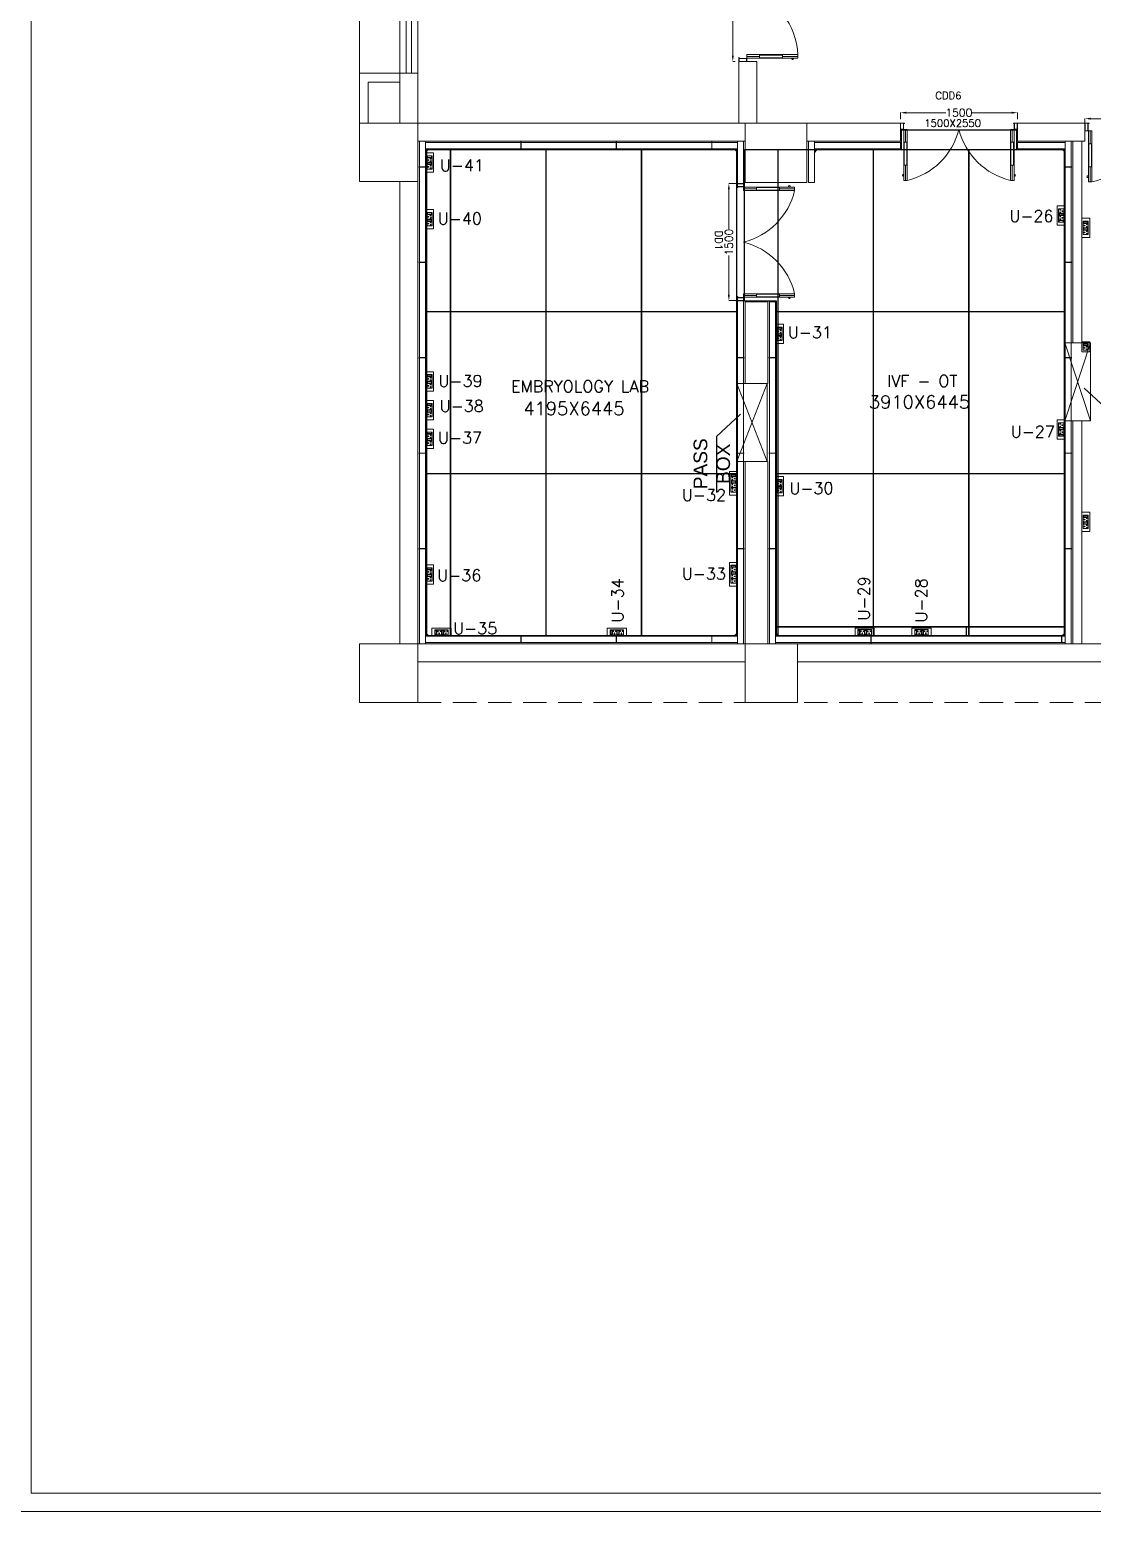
# Model space of a CAD drawing. Extents: x 3552052 to 4102982, y -707811 to -630695.
# Drawn here: x 3658387 to 3672008, y -666235 to -647246 of the extents above; entities that cross this region are included whole.
import ezdxf
from ezdxf.enums import TextEntityAlignment as Align

# ---------------------------------------------------------------- set-up
doc = ezdxf.new("R2010")
doc.units = 0
doc.header["$LTSCALE"] = 6
doc.header["$MEASUREMENT"] = 0
doc.linetypes.add('CONTINU', pattern=[0])
doc.linetypes.add('HIDDEN', pattern=[0.375, 0.25, -0.125])
doc.layers.get('0').update_dxf_attribs({"linetype": 'CONTINUOUS', "lineweight": 0})
doc.layers.get('Defpoints').update_dxf_attribs({"linetype": 'CONTINUOUS', "lineweight": 0})
for name, color, linetype, lineweight in [('0 Room description', 6, 'CONTINUOUS', 0), ('0 Room Dimensions', 7, 'CONTINUOUS', 0), ('1200 Door', 144, 'CONTINUOUS', 0), ('80 mm Wall', 5, 'CONTINUOUS', 0), ('Ahlada 50mm Ceiling Panels', 191, 'CONTINUOUS', 0), ('Ahlada Coving', 3, 'CONTINUOUS', 0), ('Chajja', 7, 'CONTINUOUS', 0), ('COL', 5, 'CONTINUOUS', 0), ('DIM', 7, 'CONTINUOUS', 0), ('Double Leaf Door', 4, 'CONTINUOUS', 0), ('ELE-8M 6-16A UPS SOCKET', 223, 'CONTINUOUS', 0), ('ELE-SOCKET TEXT', 7, 'CONTINUOUS', 25), ('ELE. 2N0S OF 6-16 UPS SOCKETS', 191, 'CONTINUOUS', 0), ('Partition-80WP', 7, 'CONTINUOUS', 0), ('WALL', 8, 'CONTINUOUS', 0), ('walls', 1, 'CONTINUOUS', 0), ('WIN', 151, 'CONTINUOUS', 0), ('Window', 161, 'CONTINUOUS', 0)]:
    doc.layers.add(name, color=color, linetype=linetype, lineweight=lineweight)
doc.layers.add('ELE-6A AC SOCKET', color=7, linetype='CONTINUOUS', lineweight=0, true_color=0x00ceb6)
doc.styles.add('ARIAL', font='arial.ttf')
doc.styles.add('ROMANS', font='romans.shx')
doc.styles.add('SIMPLEX', font='SIMPLEX')
doc.dimstyles.new('AEPL1', dxfattribs={"dimtxt": 100, "dimasz": 75, "dimexe": 1.25, "dimexo": 50, "dimtad": 0, "dimdec": 0, "dimtxsty": 'ROMANS', "dimcen": 2.5, "dimclrd": 7, "dimclre": 7, "dimadec": 0, "dimazin": 0, "dimtfac": 1, "dimtdec": 0, "dimtmove": 0, "dimatfit": 3, "dimfxl": 1, "dimlwd": 0, "dimlwe": 0, "dimarcsym": 0})
doc.dimstyles.new('TEXT', dxfattribs={"dimscale": 0, "dimtxt": 500, "dimasz": 100, "dimexe": 75, "dimexo": 100, "dimgap": 50, "dimtad": 0, "dimdec": 0, "dimzin": 0, "dimdsep": 46, "dimtxsty": 'ARIAL', "dimblk": 'OBLIQUE', "dimcen": 0.09, "dimdle": 100, "dimclrd": 256, "dimclre": 256, "dimclrt": 6, "dimadec": 0, "dimazin": 0, "dimtfac": 1, "dimtdec": 0, "dimtofl": 0, "dimtmove": 2, "dimatfit": 3, "dimfxl": 1, "dimfrac": 2, "dimtolj": 1, "dimtzin": 0, "dimarcsym": 0})

# ---------------------------------------------------------------- blocks, each defined once
blk = doc.blocks.new('6MODULE-UPS')
at = {"layer": 'ELE. 2N0S OF 6-16 UPS SOCKETS', "color": 223, "lineweight": 0}
for p, q in [((-6, 92), (-6, 20)), ((-6, 92), (-6, 20)), ((19, 92), (-6, 92)), ((-6, 92), (19, 92)), ((-6, 20), (19, 20)), ((-4, 84), (-4, 28)), ((17, 84), (-4, 84)), ((-4, 30), (17, 30)), ((-4, 28), (17, 28)), ((17, 28), (17, 84)), ((19, 20), (19, 92)), ((24, 92), (87, 92)), ((24, 20), (24, 92)), ((87, 20), (24, 20)), ((87, 92), (87, 20)), ((91, 92), (91, 20)), ((91, 92), (91, 20)), ((116, 92), (91, 92)), ((91, 92), (116, 92)), ((91, 20), (116, 20)), ((93, 84), (93, 28)), ((114, 84), (93, 84)), ((93, 30), (114, 30)), ((93, 28), (114, 28)), ((114, 28), (114, 84)), ((116, 20), (116, 92)), ((120, 20), (120, 92)), ((120, 92), (184, 92)), ((184, 20), (120, 20)), ((184, 92), (184, 20))]:
    blk.add_line(p, q, dxfattribs=at)
blk.add_lwpolyline([(-48, 0), (226, 0), (226, 112), (-48, 112)], close=True, dxfattribs=at)
for centre, radius, start, end in [((37, 42), 4.24, 5.2689, 272.51), ((41, 39), 3.42, 202.6838, 75.0951), ((55, 74), 4.92, 307.1584, 232.8416), ((55, 69), 3.14, 161.4031, 18.5969), ((70, 39), 3.42, 104.9049, 337.3162), ((73, 42), 4.24, 267.49, 174.7311), ((134, 42), 4.24, 5.2689, 272.51), ((137, 39), 3.42, 202.6838, 75.0951), ((152, 74), 4.92, 307.1584, 232.8416), ((152, 69), 3.14, 161.4031, 18.5969), ((167, 39), 3.42, 104.9049, 337.3162), ((170, 42), 4.24, 267.49, 174.7311)]:
    blk.add_arc(centre, radius, start, end, dxfattribs=at)
blk = doc.blocks.new('543E')
at = {"layer": 'ELE. 2N0S OF 6-16 UPS SOCKETS', "color": 72, "linetype": 'ByBlock', "lineweight": 0}
for p, q in [((-124, -57), (-124, -91)), ((-26, -57), (-124, -57)), ((-26, -57), (-124, -57)), ((-124, -91), (-26, -91)), ((-124, -96), (-26, -96)), ((-124, -181), (-124, -96)), ((-26, -181), (-124, -181)), ((-124, -187), (-124, -221)), ((-26, -187), (-124, -187)), ((-26, -187), (-124, -187)), ((-124, -221), (-26, -221)), ((-124, -312), (-124, -227)), ((-124, -227), (-26, -227)), ((-113, -60), (-113, -88)), ((-37, -60), (-113, -60)), ((-113, -88), (-37, -88)), ((-113, -190), (-113, -218)), ((-37, -190), (-113, -190)), ((-113, -218), (-37, -218)), ((-110, -60), (-110, -88)), ((-110, -190), (-110, -218)), ((-37, -88), (-37, -60)), ((-37, -218), (-37, -190)), ((-26, -57), (-26, -91)), ((-26, -91), (-26, -57)), ((-26, -96), (-26, -181)), ((-26, -187), (-26, -221)), ((-26, -221), (-26, -187)), ((-26, -227), (-26, -312)), ((-26, -312), (-124, -312)), ((-124, -402), (-124, -317)), ((-124, -317), (-26, -317)), ((-26, -402), (-124, -402)), ((-26, -317), (-26, -402))]:
    blk.add_line(p, q, dxfattribs=at)
blk.add_lwpolyline([(-150, 0), (-150, -459), (0, -459), (0, 0)], close=True, dxfattribs=at)
for centre, radius, start, end in [((-98, -119), 4.6, 112.6838, 345.0951), ((-98, -159), 4.6, 14.9049, 247.3162), ((-98, -249), 4.6, 112.6838, 345.0951), ((-98, -289), 4.6, 14.9049, 247.3162), ((-94, -115), 5.7, 275.2689, 182.51), ((-94, -163), 5.7, 177.49, 84.7311), ((-94, -245), 5.7, 275.2689, 182.51), ((-58, -139), 4.22, 71.4031, 288.5969), ((-58, -269), 4.22, 71.4031, 288.5969), ((-51, -139), 6.62, 217.1584, 142.8416), ((-51, -269), 6.62, 217.1584, 142.8416), ((-98, -340), 4.6, 112.6838, 345.0951), ((-98, -379), 4.6, 14.9049, 247.3162), ((-94, -293), 5.7, 177.49, 84.7311), ((-94, -335), 5.7, 275.2689, 182.51), ((-94, -384), 5.7, 177.49, 84.7311), ((-58, -360), 4.22, 71.4031, 288.5969), ((-51, -360), 6.62, 217.1584, 142.8416)]:
    blk.add_arc(centre, radius, start, end, dxfattribs=at)
blk = doc.blocks.new('_Oblique')
at = {"color": 0, "linetype": 'ByBlock', "lineweight": -2}
blk.add_line((-0.5, -0.5), (0.5, 0.5), dxfattribs=at)
blk = doc.blocks.new('*D669')
at = {"layer": 'Defpoints', "color": 0, "linetype": 'ByBlock', "transparency": 16777216}
for p in [(3669548, -648444), (3671048, -648311), (3671048, -648444)]:
    blk.add_point(p, dxfattribs=at)
at = {"layer": 'DIM', "color": 7, "linetype": 'ByBlock', "lineweight": 0, "transparency": 16777216}
for p, q in [((3669548, -648394), (3669548, -648309)), ((3669623, -648311), (3670128, -648311)), ((3670973, -648311), (3670467, -648311)), ((3671048, -648394), (3671048, -648309))]:
    blk.add_line(p, q, dxfattribs=at)
at = {"layer": 'DIM', "color": 7, "linetype": 'ByBlock', "transparency": 16777216}
for points in [[(3669623, -648298), (3669623, -648323), (3669548, -648311)], [(3670973, -648298), (3670973, -648323), (3671048, -648311)]]:
    blk.add_solid(points, dxfattribs=at)
at = {"layer": 'DIM', "color": 0, "linetype": 'ByBlock', "transparency": 16777216, "insert": (3670298, -648311), "char_height": 100, "attachment_point": 5, "style": 'ROMANS'}
blk.add_mtext('1500', dxfattribs=at)
blk = doc.blocks.new('*D670')
at = {"layer": 'Defpoints', "color": 0, "linetype": 'ByBlock', "transparency": 16777216}
for p in [(3673403, -648387), (3671913, -648559), (3673403, -648559)]:
    blk.add_point(p, dxfattribs=at)
at = {"layer": 'DIM', "color": 7, "linetype": 'ByBlock', "lineweight": 0, "transparency": 16777216}
for p, q in [((3671913, -648509), (3671913, -648385)), ((3671988, -648387), (3672569, -648387)), ((3673328, -648387), (3672909, -648387)), ((3673403, -648509), (3673403, -648385))]:
    blk.add_line(p, q, dxfattribs=at)
at = {"layer": 'DIM', "color": 7, "linetype": 'ByBlock', "transparency": 16777216}
for points in [[(3671988, -648374), (3671988, -648399), (3671913, -648387)], [(3673328, -648374), (3673328, -648399), (3673403, -648387)]]:
    blk.add_solid(points, dxfattribs=at)
at = {"layer": 'DIM', "color": 0, "linetype": 'ByBlock', "transparency": 16777216, "insert": (3672739, -648387), "char_height": 100, "attachment_point": 5, "style": 'ROMANS'}
blk.add_mtext('1490', dxfattribs=at)
blk = doc.blocks.new('1500x80')
at = {"layer": 'Double Leaf Door'}
for points in [[(99336, -25418), (99341, -25418), (99341, -25121), (99336, -25121)], [(99380, -25121), (99375, -25121), (99375, -25418), (99380, -25418)], [(100704, -25121), (100709, -25121), (100709, -25418), (100704, -25418)], [(100748, -25418), (100743, -25418), (100743, -25121), (100748, -25121)]]:
    blk.add_hatch(color=6, dxfattribs=at).paths.add_polyline_path(points)
at = {"layer": 'Double Leaf Door', "color": 8}
for p, q in [((99322, -24985), (99322, -25003)), ((99336, -24983), (99324, -24983)), ((99324, -25005), (99336, -25005)), ((99336, -25582), (99336, -24928)), ((99336, -24928), (99380, -24928)), ((99336, -24983), (99336, -25005)), ((99358, -25121), (99358, -24928)), ((99380, -24928), (99380, -25582)), ((100748, -24928), (100704, -24928)), ((100704, -24928), (100704, -25582)), ((100726, -25121), (100726, -24928)), ((100748, -25582), (100748, -24928)), ((100748, -24983), (100760, -24983)), ((100748, -24983), (100748, -25005)), ((100760, -25005), (100748, -25005)), ((100762, -24985), (100762, -25003)), ((99358, -25582), (99358, -25418)), ((100726, -25582), (100726, -25418)), ((99292, -25582), (99292, -25662)), ((99332, -25582), (99292, -25582)), ((99294, -25584), (99294, -25660)), ((99330, -25584), (99294, -25584)), ((99330, -25659), (99330, -25584)), ((99332, -25657), (99332, -25582)), ((99380, -25582), (99336, -25582)), ((100704, -25582), (100748, -25582)), ((100752, -25657), (100752, -25582)), ((100752, -25582), (100792, -25582)), ((100754, -25659), (100754, -25584)), ((100754, -25584), (100790, -25584)), ((100790, -25584), (100790, -25660)), ((100792, -25582), (100792, -25662)), ((99292, -25662), (99332, -25662)), ((99294, -25660), (99332, -25660)), ((99342, -25659), (99330, -25659)), ((99344, -25657), (99332, -25657)), ((99332, -25660), (99342, -25660)), ((99332, -25662), (99344, -25662)), ((99342, -25660), (99342, -25659)), ((99344, -25662), (99344, -25657)), ((100740, -25662), (100740, -25657)), ((100740, -25657), (100752, -25657)), ((100752, -25662), (100740, -25662)), ((100742, -25660), (100742, -25659)), ((100742, -25659), (100754, -25659)), ((100752, -25660), (100742, -25660)), ((100790, -25660), (100752, -25660)), ((100792, -25662), (100752, -25662))]:
    blk.add_line(p, q, dxfattribs=at)
at = {"layer": 'Double Leaf Door', "color": 6}
for p, q in [((99380, -25121), (99336, -25121)), ((99336, -25121), (99336, -25418)), ((99341, -25418), (99341, -25121)), ((99375, -25418), (99375, -25121)), ((99380, -25418), (99380, -25121)), ((100704, -25418), (100704, -25121)), ((100704, -25121), (100748, -25121)), ((100709, -25418), (100709, -25121)), ((100743, -25418), (100743, -25121)), ((100748, -25121), (100748, -25418)), ((99336, -25418), (99380, -25418)), ((100748, -25418), (100704, -25418))]:
    blk.add_line(p, q, dxfattribs=at)
at = {"layer": 'Double Leaf Door', "color": 6, "ltscale": 100}
for p, q in [((99375, -25121), (99375, -25418)), ((100709, -25121), (100709, -25418))]:
    blk.add_line(p, q, dxfattribs=at)
at = {"layer": 'Double Leaf Door', "color": 6}
for points in [[(99336, -25121), (99336, -25418), (99341, -25418), (99341, -25121), (99336, -25121)], [(99380, -25121), (99380, -25418), (99375, -25418), (99375, -25121), (99380, -25121)], [(100704, -25121), (100704, -25418), (100709, -25418), (100709, -25121), (100704, -25121)], [(100748, -25121), (100748, -25418), (100743, -25418), (100743, -25121), (100748, -25121)]]:
    blk.add_lwpolyline(points, dxfattribs=at)
at = {"layer": 'Double Leaf Door', "ltscale": 5000}
for points in [[(99336, -25121), (99336, -25418), (99341, -25418), (99341, -25121), (99336, -25121)], [(100748, -25121), (100748, -25418), (100743, -25418), (100743, -25121), (100748, -25121)]]:
    blk.add_lwpolyline(points, dxfattribs=at)
at = {"layer": 'Double Leaf Door', "color": 8}
for centre, radius, start, end in [((99322, -24994), 3.72, 90, 270), ((99324, -24985), 1.98, 90, 180), ((99324, -25003), 1.98, 180, 270), ((99176, -25796), 892, 13.906, 76.7864), ((100908, -25796), 892, 103.2136, 166.094), ((100760, -24985), 1.98, 0, 90), ((100760, -25003), 1.98, 270, 0), ((100762, -24994), 3.72, 270, 90)]:
    blk.add_arc(centre, radius, start, end, dxfattribs=at)
blk = doc.blocks.new('1500x2100x100 DD')
at = {"layer": 'Double Leaf Door'}
for points in [[(49, 264), (54, 264), (54, 560), (49, 560)], [(93, 560), (88, 560), (88, 264), (93, 264)], [(1407, 560), (1412, 560), (1412, 264), (1407, 264)], [(1451, 264), (1446, 264), (1446, 560), (1451, 560)]]:
    blk.add_hatch(color=6, dxfattribs=at).paths.add_polyline_path(points)
at = {"layer": 'Double Leaf Door', "color": 8}
for p, q in [((35, 697), (35, 679)), ((49, 699), (37, 699)), ((37, 677), (49, 677)), ((49, 100), (49, 754)), ((49, 754), (93, 754)), ((49, 699), (49, 677)), ((71, 560), (71, 754)), ((93, 754), (93, 100)), ((1451, 754), (1407, 754)), ((1407, 754), (1407, 100)), ((1429, 560), (1429, 754)), ((1451, 100), (1451, 754)), ((1451, 699), (1463, 699)), ((1451, 699), (1451, 677)), ((1463, 677), (1451, 677)), ((1465, 697), (1465, 679)), ((71, 100), (71, 264)), ((1429, 100), (1429, 264)), ((5, 100), (5, 0)), ((45, 100), (5, 100)), ((5, 0), (45, 0)), ((7, 98), (7, 2)), ((43, 98), (7, 98)), ((7, 2), (45, 2)), ((43, 3), (43, 98)), ((55, 3), (43, 3)), ((45, 5), (45, 100)), ((57, 5), (45, 5)), ((45, 2), (55, 2)), ((45, 0), (57, 0)), ((93, 100), (49, 100)), ((55, 2), (55, 3)), ((57, 0), (57, 5)), ((1407, 100), (1451, 100)), ((1443, 0), (1443, 5)), ((1443, 5), (1455, 5)), ((1455, 0), (1443, 0)), ((1445, 2), (1445, 3)), ((1445, 3), (1457, 3)), ((1455, 2), (1445, 2)), ((1455, 5), (1455, 100)), ((1455, 100), (1495, 100)), ((1493, 2), (1455, 2)), ((1495, 0), (1455, 0)), ((1457, 3), (1457, 98)), ((1457, 98), (1493, 98)), ((1493, 98), (1493, 2)), ((1495, 100), (1495, 0))]:
    blk.add_line(p, q, dxfattribs=at)
at = {"layer": 'Double Leaf Door', "color": 6}
for p, q in [((93, 560), (49, 560)), ((49, 560), (49, 264)), ((54, 264), (54, 560)), ((88, 264), (88, 560)), ((93, 264), (93, 560)), ((1407, 264), (1407, 560)), ((1407, 560), (1451, 560)), ((1412, 264), (1412, 560)), ((1446, 264), (1446, 560)), ((1451, 560), (1451, 264)), ((49, 264), (93, 264)), ((1451, 264), (1407, 264))]:
    blk.add_line(p, q, dxfattribs=at)
at = {"layer": 'Double Leaf Door', "color": 6, "ltscale": 100}
for p, q in [((88, 560), (88, 264)), ((1412, 560), (1412, 264))]:
    blk.add_line(p, q, dxfattribs=at)
at = {"layer": 'Double Leaf Door', "color": 6}
for points in [[(49, 560), (49, 264), (54, 264), (54, 560), (49, 560)], [(93, 560), (93, 264), (88, 264), (88, 560), (93, 560)], [(1407, 560), (1407, 264), (1412, 264), (1412, 560), (1407, 560)], [(1451, 560), (1451, 264), (1446, 264), (1446, 560), (1451, 560)]]:
    blk.add_lwpolyline(points, dxfattribs=at)
at = {"layer": 'Double Leaf Door', "ltscale": 5000}
for points in [[(49, 560), (49, 264), (54, 264), (54, 560), (49, 560)], [(1451, 560), (1451, 264), (1446, 264), (1446, 560), (1451, 560)]]:
    blk.add_lwpolyline(points, dxfattribs=at)
at = {"layer": 'Double Leaf Door', "color": 8}
for centre, radius, start, end in [((35, 688), 3.72, 90, 270), ((37, 697), 1.98, 90, 180), ((37, 679), 1.98, 180, 270), ((-111, -108), 886, 13.5745, 76.6836), ((1611, -108), 886, 103.3164, 166.4255), ((1463, 697), 1.98, 0, 90), ((1463, 679), 1.98, 270, 0), ((1465, 688), 3.72, 270, 90)]:
    blk.add_arc(centre, radius, start, end, dxfattribs=at)
blk = doc.blocks.new('1800x100')
at = {"layer": 'Double Leaf Door'}
for points in [[(101628, -31395), (101633, -31395), (101633, -31098), (101628, -31098)], [(101672, -31098), (101667, -31098), (101667, -31395), (101672, -31395)], [(103256, -31098), (103261, -31098), (103261, -31395), (103256, -31395)], [(103300, -31395), (103295, -31395), (103295, -31098), (103300, -31098)]]:
    blk.add_hatch(color=6, dxfattribs=at).paths.add_polyline_path(points)
at = {"layer": 'Double Leaf Door', "color": 8}
for p, q in [((101628, -31558), (101628, -30904)), ((101628, -30904), (101672, -30904)), ((101650, -31098), (101650, -30904)), ((101672, -30904), (101672, -31558)), ((103300, -30904), (103256, -30904)), ((103256, -30904), (103256, -31558)), ((103278, -31098), (103278, -30904)), ((103300, -31558), (103300, -30904)), ((101613, -30962), (101613, -30980)), ((101628, -30960), (101615, -30960)), ((101615, -30982), (101628, -30982)), ((101628, -30960), (101628, -30982)), ((103300, -30960), (103312, -30960)), ((103300, -30960), (103300, -30982)), ((103312, -30982), (103300, -30982)), ((103314, -30962), (103314, -30980)), ((101650, -31558), (101650, -31395)), ((103278, -31558), (103278, -31395)), ((101584, -31558), (101584, -31658)), ((101624, -31558), (101584, -31558)), ((101584, -31658), (101624, -31658)), ((101586, -31560), (101586, -31656)), ((101622, -31560), (101586, -31560)), ((101586, -31656), (101624, -31656)), ((101622, -31655), (101622, -31560)), ((101634, -31655), (101622, -31655)), ((101624, -31654), (101624, -31558)), ((101636, -31654), (101624, -31654)), ((101624, -31656), (101634, -31656)), ((101624, -31658), (101636, -31658)), ((101672, -31558), (101628, -31558)), ((101634, -31656), (101634, -31655)), ((101636, -31658), (101636, -31654)), ((103256, -31558), (103300, -31558)), ((103292, -31658), (103292, -31654)), ((103292, -31654), (103304, -31654)), ((103304, -31658), (103292, -31658)), ((103294, -31656), (103294, -31655)), ((103294, -31655), (103306, -31655)), ((103304, -31656), (103294, -31656)), ((103304, -31654), (103304, -31558)), ((103304, -31558), (103344, -31558)), ((103342, -31656), (103304, -31656)), ((103344, -31658), (103304, -31658)), ((103306, -31655), (103306, -31560)), ((103306, -31560), (103342, -31560)), ((103342, -31560), (103342, -31656)), ((103344, -31558), (103344, -31658))]:
    blk.add_line(p, q, dxfattribs=at)
at = {"layer": 'Double Leaf Door', "color": 6}
for p, q in [((101672, -31098), (101628, -31098)), ((101628, -31098), (101628, -31395)), ((101633, -31395), (101633, -31098)), ((101667, -31395), (101667, -31098)), ((101672, -31395), (101672, -31098)), ((103256, -31395), (103256, -31098)), ((103256, -31098), (103300, -31098)), ((103261, -31395), (103261, -31098)), ((103295, -31395), (103295, -31098)), ((103300, -31098), (103300, -31395)), ((101628, -31395), (101672, -31395)), ((103300, -31395), (103256, -31395))]:
    blk.add_line(p, q, dxfattribs=at)
at = {"layer": 'Double Leaf Door', "color": 6, "ltscale": 100}
for p, q in [((101667, -31098), (101667, -31395)), ((103261, -31098), (103261, -31395))]:
    blk.add_line(p, q, dxfattribs=at)
at = {"layer": 'Double Leaf Door', "color": 6}
for points in [[(101628, -31098), (101628, -31395), (101633, -31395), (101633, -31098), (101628, -31098)], [(101672, -31098), (101672, -31395), (101667, -31395), (101667, -31098), (101672, -31098)], [(103256, -31098), (103256, -31395), (103261, -31395), (103261, -31098), (103256, -31098)], [(103300, -31098), (103300, -31395), (103295, -31395), (103295, -31098), (103300, -31098)]]:
    blk.add_lwpolyline(points, dxfattribs=at)
at = {"layer": 'Double Leaf Door', "ltscale": 5000}
for points in [[(101628, -31098), (101628, -31395), (101633, -31395), (101633, -31098), (101628, -31098)], [(103300, -31098), (103300, -31395), (103295, -31395), (103295, -31098), (103300, -31098)]]:
    blk.add_lwpolyline(points, dxfattribs=at)
at = {"layer": 'Double Leaf Door', "color": 8}
for centre, radius, start, end in [((101602, -31796), 894, 15.3848, 85.5115), ((103269, -31727), 822, 90.8957, 168.2081), ((101613, -30971), 3.72, 90, 270), ((101615, -30962), 1.98, 90, 180), ((101615, -30980), 1.98, 180, 270), ((103312, -30962), 1.98, 0, 90), ((103312, -30980), 1.98, 270, 0), ((103314, -30971), 3.72, 270, 90)]:
    blk.add_arc(centre, radius, start, end, dxfattribs=at)
blk = doc.blocks.new('*D673')
at = {"layer": 'Defpoints', "color": 0, "linetype": 'ByBlock', "transparency": 16777216}
for p in [(3667478, -645894), (3667399, -647654), (3667478, -647654)]:
    blk.add_point(p, dxfattribs=at)
at = {"layer": 'DIM', "color": 7, "linetype": 'ByBlock', "lineweight": 0, "transparency": 16777216}
for p, q in [((3667428, -645894), (3667398, -645894)), ((3667399, -645969), (3667399, -646605)), ((3667399, -647579), (3667399, -646944)), ((3667428, -647654), (3667398, -647654))]:
    blk.add_line(p, q, dxfattribs=at)
at = {"layer": 'DIM', "color": 7, "linetype": 'ByBlock', "transparency": 16777216}
for points in [[(3667387, -645969), (3667412, -645969), (3667399, -645894)], [(3667387, -647579), (3667412, -647579), (3667399, -647654)]]:
    blk.add_solid(points, dxfattribs=at)
at = {"layer": 'DIM', "color": 0, "linetype": 'ByBlock', "transparency": 16777216, "insert": (3667399, -646774), "char_height": 100, "attachment_point": 5, "rotation": 90, "style": 'ROMANS'}
blk.add_mtext('1760', dxfattribs=at)
blk = doc.blocks.new('*D676')
at = {"layer": 'Defpoints', "color": 0, "linetype": 'ByBlock', "transparency": 16777216}
for p in [(3667349, -649219), (3667498, -649219), (3667498, -650719)]:
    blk.add_point(p, dxfattribs=at)
at = {"layer": 'DIM', "color": 7, "linetype": 'ByBlock', "lineweight": 0, "transparency": 16777216}
for p, q in [((3667448, -649219), (3667347, -649219)), ((3667349, -649294), (3667349, -649799)), ((3667349, -650644), (3667349, -650139)), ((3667448, -650719), (3667347, -650719))]:
    blk.add_line(p, q, dxfattribs=at)
at = {"layer": 'DIM', "color": 7, "linetype": 'ByBlock', "transparency": 16777216}
for points in [[(3667336, -649294), (3667361, -649294), (3667349, -649219)], [(3667336, -650644), (3667361, -650644), (3667349, -650719)]]:
    blk.add_solid(points, dxfattribs=at)
at = {"layer": 'DIM', "color": 0, "linetype": 'ByBlock', "transparency": 16777216, "insert": (3667349, -649969), "char_height": 100, "attachment_point": 5, "rotation": 90, "style": 'ROMANS'}
blk.add_mtext('1500', dxfattribs=at)
blk = doc.blocks.new('A010004 Mezz.F. Layout Plan$0$b & c')
at = {"layer": 'Ahlada Coving', "color": 3}
for p, q in [((-4, 41), (-6, 42)), ((-3, 8), (-4, 8)), ((-4, 8), (-3, 6)), ((5, 15), (-3, 8)), ((-3, 6), (6, 14)), ((9, 11), (0, 3)), ((0, 3), (2, 2)), ((2, 3), (10, 11)), ((2, 2), (2, 3)), ((37, 0), (35, 2))]:
    blk.add_line(p, q, dxfattribs=at)
blk.add_lwpolyline([(-6, 31), (-6, 6), (0, 0), (25, 0), (23, 2), (13, 2), (4, 4), (4, 2), (1, 2), (-4, 6), (-4, 9), (-1, 9), (-4, 19), (-4, 28), (-6, 31)], dxfattribs=at)
for radius, start, end in [(44, 181.9548, 220.5976), (42.5, 184.1661, 265.906), (44, 222.2286, 227.7746), (44, 229.4056, 268.1119)]:
    blk.add_arc((38, 44), radius, start, end, dxfattribs=at)
blk = doc.blocks.new('EQ2WE')
at = {"layer": 'ELE-6A AC SOCKET', "lineweight": 0}
for p, q in [((-99, 170), (-215, 170)), ((-215, 170), (-215, 36)), ((-215, 36), (-99, 36)), ((-99, 36), (-99, 170)), ((-91, 36), (-91, 170)), ((-91, 170), (-45, 170)), ((-45, 170), (-91, 170)), ((-45, 36), (-91, 36)), ((-87, 51), (-87, 155)), ((-87, 155), (-48, 155)), ((-48, 55), (-87, 55)), ((-48, 51), (-87, 51)), ((-48, 155), (-48, 51)), ((-45, 170), (-45, 36)), ((-45, 170), (-45, 36))]:
    blk.add_line(p, q, dxfattribs=at)
blk.add_lwpolyline([(0, 0), (-257, 0), (-257, 206), (0, 206)], close=True, dxfattribs=at)
for centre, radius, start, end in [((-190, 77), 7.83, 5.2689, 272.51), ((-184, 72), 6.31, 202.6838, 75.0951), ((-157, 136), 9.08, 307.1584, 232.8416), ((-157, 127), 5.79, 161.4031, 18.5969), ((-130, 72), 6.31, 104.9049, 337.3162), ((-124, 77), 7.83, 267.49, 174.7311)]:
    blk.add_arc(centre, radius, start, end, dxfattribs=at)

msp = doc.modelspace()

# ---------------------------------------------------------------- linework, layer by layer
for points in [[(3703254.4, -634223.7), (3703254.4, -666235.1), (3658173.2, -666235.1), (3658173.2, -634223.7)], [(3703022.6, -634455.5), (3703022.6, -666003.3), (3658405.1, -666003.3), (3658405.1, -634455.5)]]:
    msp.add_lwpolyline(points, close=True)
at = {"layer": '80 mm Wall', "ltscale": 500}
for p, q in [((3663382.6, -648673.9), (3663382.6, -655118.9)), ((3663462.6, -648673.9), (3663462.6, -655118.9)), ((3663462.6, -648693.9), (3667457.6, -648693.9)), ((3663462.6, -648773.9), (3667457.6, -648773.9)), ((3667457.6, -648673.9), (3667457.6, -649218.9)), ((3667537.6, -648673.9), (3667537.6, -649218.9)), ((3668367.6, -648673.9), (3668367.6, -649203.9)), ((3668447.6, -648673.9), (3668447.6, -649203.9)), ((3668447.6, -648693.9), (3669547.6, -648693.9)), ((3668447.6, -648773.9), (3669547.6, -648773.9)), ((3669547.6, -648693.9), (3669547.6, -648773.9)), ((3671047.6, -648693.9), (3671657.6, -648693.9)), ((3671047.6, -648773.9), (3671657.6, -648773.9)), ((3671657.6, -648673.9), (3671657.6, -655118.9)), ((3671737.6, -648673.9), (3671737.6, -655118.9)), ((3668367.6, -649203.9), (3668447.6, -649203.9)), ((3667457.6, -650718.9), (3667457.6, -655118.9)), ((3667537.6, -650718.9), (3667537.6, -655118.9)), ((3667867.6, -650733.9), (3667867.6, -655118.9)), ((3667947.6, -650733.9), (3667947.6, -655118.9)), ((3663462.6, -655018.9), (3667457.6, -655018.9)), ((3663462.6, -655098.9), (3667457.6, -655098.9)), ((3667947.6, -655018.9), (3671657.6, -655018.9)), ((3667947.6, -655098.9), (3671657.6, -655098.9))]:
    msp.add_line(p, q, dxfattribs=at)
at = {"layer": '80 mm Wall', "color": 8, "ltscale": 500}
for p, q in [((3671047.6, -648693.9), (3671047.6, -648773.9)), ((3667537.6, -649218.9), (3667457.6, -649218.9)), ((3667537.6, -650718.9), (3667457.6, -650718.9)), ((3667867.6, -650733.9), (3667947.6, -650733.9))]:
    msp.add_line(p, q, dxfattribs=at)
at = {"layer": 'Ahlada 50mm Ceiling Panels', "linetype": 'ByBlock', "lineweight": -2}
for p, q in [((3669557.6, -648533.9), (3669557.6, -648780.9)), ((3671037.6, -648533.9), (3669557.6, -648533.9)), ((3663472.6, -648783.9), (3667447.6, -648783.9)), ((3663472.6, -648783.9), (3663472.6, -655008.9)), ((3663778.6, -648783.9), (3663778.6, -655008.9)), ((3663781.6, -648783.9), (3663781.6, -655008.9)), ((3665001.6, -648783.9), (3665001.6, -655008.9)), ((3665004.6, -648783.9), (3665004.6, -655008.9)), ((3666224.6, -648783.9), (3666224.6, -655008.9)), ((3666227.6, -648783.9), (3666227.6, -655008.9)), ((3667447.6, -648783.9), (3667447.6, -655008.9)), ((3667547.6, -648783.9), (3671647.6, -648783.9)), ((3667547.6, -650723.9), (3667547.6, -648783.9)), ((3667978.6, -655008.9), (3667978.6, -648783.9)), ((3667981.6, -655008.9), (3667981.6, -648783.9)), ((3669201.6, -655008.9), (3669201.6, -648783.9)), ((3669204.6, -655008.9), (3669204.6, -648783.9)), ((3669557.6, -648780.9), (3671037.6, -648780.9)), ((3670424.6, -655008.9), (3670424.6, -648783.9)), ((3670427.6, -655008.9), (3670427.6, -648783.9)), ((3671647.6, -648783.9), (3671647.6, -655008.9)), ((3667957.6, -655008.9), (3667957.6, -650723.9)), ((3663472.6, -650856.9), (3667447.6, -650856.9)), ((3663472.6, -650859.9), (3667447.6, -650859.9)), ((3667957.6, -650856.9), (3671647.6, -650856.9)), ((3667957.6, -650859.9), (3671647.6, -650859.9)), ((3663472.6, -652932.9), (3667447.6, -652932.9)), ((3663472.6, -652935.9), (3667447.6, -652935.9)), ((3667957.6, -652932.9), (3671647.6, -652932.9)), ((3667957.6, -652935.9), (3671647.6, -652935.9)), ((3667957.6, -654895.9), (3671647.6, -654895.9)), ((3667957.6, -654898.9), (3671647.6, -654898.9)), ((3663472.6, -655008.9), (3667447.6, -655008.9)), ((3667957.6, -655008.9), (3671647.6, -655008.9))]:
    msp.add_line(p, q, dxfattribs=at)
at = {"layer": 'Ahlada 50mm Ceiling Panels', "color": 8, "linetype": 'ByBlock', "lineweight": -2}
for p, q in [((3671037.6, -648780.9), (3671037.6, -648533.9)), ((3667957.6, -650723.9), (3667547.6, -650723.9))]:
    msp.add_line(p, q, dxfattribs=at)
at = {"layer": 'Chajja', "color": 8, "linetype": 'HIDDEN', "ltscale": 200}
msp.add_line((3663362.6, -655868.9), (3685877.6, -655868.9), dxfattribs=at)
at = {"layer": 'COL', "color": 8}
for points in [[(3662612.6, -648443.9), (3663362.6, -648443.9), (3663362.6, -649193.9), (3662612.6, -649193.9)], [(3667557.6, -649203.9), (3668347.6, -649203.9), (3668347.6, -648443.9), (3667557.6, -648443.9)], [(3662612.6, -655118.9), (3663362.6, -655118.9), (3663362.6, -655868.9), (3662612.6, -655868.9)], [(3667557.6, -655868.9), (3668227.6, -655868.9), (3668227.6, -655118.9), (3667557.6, -655118.9)]]:
    msp.add_lwpolyline(points, close=True, dxfattribs=at)
at = {"layer": 'Partition-80WP', "ltscale": 0.5}
for p, q in [((3664682.6, -648684, -92016.4), (3664682.6, -648779.3, -92016.4)), ((3664685.6, -648684, -92016.4), (3664685.6, -648779.3, -92016.4)), ((3665905.6, -648684, -92016.4), (3665905.6, -648779.3, -92016.4)), ((3665908.6, -648684, -92016.4), (3665908.6, -648779.3, -92016.4)), ((3667128.6, -648684, -92016.4), (3667128.6, -648779.3, -92016.4)), ((3667131.6, -648684, -92016.4), (3667131.6, -648779.3, -92016.4)), ((3663471.6, -649003.7, -92016.4), (3663376.3, -649003.7, -92016.4)), ((3663471.6, -649006.7, -92016.4), (3663376.3, -649006.7, -92016.4)), ((3671746.6, -649003.7, -92016.4), (3671651.3, -649003.7, -92016.4)), ((3671746.6, -649006.7, -92016.4), (3671651.3, -649006.7, -92016.4)), ((3663471.6, -650226.7, -92016.4), (3663376.3, -650226.7, -92016.4)), ((3663471.6, -650229.7, -92016.4), (3663376.3, -650229.7, -92016.4)), ((3671746.6, -650226.7, -92016.4), (3671651.3, -650226.7, -92016.4)), ((3671746.6, -650229.7, -92016.4), (3671651.3, -650229.7, -92016.4)), ((3663471.6, -651449.7, -92016.4), (3663376.3, -651449.7, -92016.4)), ((3663471.6, -651452.7, -92016.4), (3663376.3, -651452.7, -92016.4)), ((3667546.6, -651449.7, -92016.4), (3667451.3, -651449.7, -92016.4)), ((3667546.6, -651452.7, -92016.4), (3667451.3, -651452.7, -92016.4)), ((3667956.6, -651449.7, -92016.4), (3667861.3, -651449.7, -92016.4)), ((3667956.6, -651452.7, -92016.4), (3667861.3, -651452.7, -92016.4)), ((3671746.6, -651449.7, -92016.4), (3671651.3, -651449.7, -92016.4)), ((3671746.6, -651452.7, -92016.4), (3671651.3, -651452.7, -92016.4)), ((3663471.6, -652672.7, -92016.4), (3663376.3, -652672.7, -92016.4)), ((3663471.6, -652675.7, -92016.4), (3663376.3, -652675.7, -92016.4)), ((3667546.6, -652672.7, -92016.4), (3667451.3, -652672.7, -92016.4)), ((3667546.6, -652675.7, -92016.4), (3667451.3, -652675.7, -92016.4)), ((3667956.6, -652672.7, -92016.4), (3667861.3, -652672.7, -92016.4)), ((3667956.6, -652675.7, -92016.4), (3667861.3, -652675.7, -92016.4)), ((3671746.6, -652672.7, -92016.4), (3671651.3, -652672.7, -92016.4)), ((3671746.6, -652675.7, -92016.4), (3671651.3, -652675.7, -92016.4)), ((3663471.6, -653895.7, -92016.4), (3663376.3, -653895.7, -92016.4)), ((3663471.6, -653898.7, -92016.4), (3663376.3, -653898.7, -92016.4)), ((3667546.6, -653895.7, -92016.4), (3667451.3, -653895.7, -92016.4)), ((3667546.6, -653898.7, -92016.4), (3667451.3, -653898.7, -92016.4)), ((3667956.6, -653895.7, -92016.4), (3667861.3, -653895.7, -92016.4)), ((3667956.6, -653898.7, -92016.4), (3667861.3, -653898.7, -92016.4)), ((3671746.6, -653895.7, -92016.4), (3671651.3, -653895.7, -92016.4)), ((3671746.6, -653898.7, -92016.4), (3671651.3, -653898.7, -92016.4)), ((3670390.6, -654908.2, -92016.4), (3670390.6, -655003.5, -92016.4)), ((3670393.6, -654908.2, -92016.4), (3670393.6, -655003.5, -92016.4)), ((3664682.6, -655009, -92016.4), (3664682.6, -655104.3, -92016.4)), ((3664685.6, -655009, -92016.4), (3664685.6, -655104.3, -92016.4)), ((3665905.6, -655009, -92016.4), (3665905.6, -655104.3, -92016.4)), ((3665908.6, -655009, -92016.4), (3665908.6, -655104.3, -92016.4)), ((3667128.6, -655009, -92016.4), (3667128.6, -655104.3, -92016.4)), ((3667131.6, -655009, -92016.4), (3667131.6, -655104.3, -92016.4)), ((3669167.6, -655018.9), (3669167.6, -655114.2)), ((3669170.6, -655018.9), (3669170.6, -655114.2)), ((3671613.6, -655009, -92016.4), (3671613.6, -655104.3, -92016.4)), ((3671616.6, -655009, -92016.4), (3671616.6, -655104.3, -92016.4))]:
    msp.add_line(p, q, dxfattribs=at)
at = {"layer": 'Partition-80WP', "color": 8, "ltscale": 0.5}
for p, q in [((3667546.6, -649215.9), (3667451.3, -649215.9)), ((3667546.6, -649218.9), (3667451.3, -649218.9)), ((3667546.6, -650718.9), (3667451.3, -650718.9)), ((3667546.6, -650721.9), (3667451.3, -650721.9))]:
    msp.add_line(p, q, dxfattribs=at)
at = {"layer": 'WALL', "color": 8, "linetype": 'ByBlock'}
for p, q in [((3662612.6, -646003.9), (3662612.6, -647803.9)), ((3667477.6, -648443.9), (3667477.6, -647654.4)), ((3667707.6, -648443.9), (3667707.6, -647654.4)), ((3663132.6, -647803.9), (3663132.6, -648443.9)), ((3663362.6, -647803.9), (3663362.6, -648443.9)), ((3663362.6, -648443.9), (3667557.6, -648443.9)), ((3668347.6, -648673.9), (3668347.6, -648443.9)), ((3668347.6, -648443.9), (3669547.6, -648443.9)), ((3669547.6, -648673.9), (3669547.6, -648443.9)), ((3671047.6, -648673.9), (3671047.6, -648443.9)), ((3671047.6, -648443.9), (3671912.6, -648443.9)), ((3671912.6, -648443.9), (3671912.6, -648673.9)), ((3663362.6, -648673.9), (3667557.6, -648673.9)), ((3668347.6, -648673.9), (3669547.6, -648673.9)), ((3671047.6, -648673.9), (3671912.6, -648673.9)), ((3671757.6, -648673.9), (3671757.6, -651261.4)), ((3671872.6, -648673.9), (3671872.6, -651261.4)), ((3663132.6, -649193.9), (3663132.6, -655118.9)), ((3663132.6, -649193.9), (3663132.6, -655118.9)), ((3663362.6, -649193.9), (3663362.6, -655118.9)), ((3663362.6, -649193.9), (3663362.6, -655118.9)), ((3667557.6, -650733.9), (3667557.6, -651781.4)), ((3667557.6, -650733.9), (3667847.6, -650733.9)), ((3667847.6, -650733.9), (3667847.6, -651781.4)), ((3671757.6, -652261.4), (3671757.6, -655118.9)), ((3671872.6, -652261.4), (3671872.6, -655118.9)), ((3667557.6, -652781.4), (3667557.6, -655118.9)), ((3667847.6, -652781.4), (3667847.6, -655118.9)), ((3663362.6, -655118.9), (3667557.6, -655118.9)), ((3668227.6, -655118.9), (3673402.6, -655118.9)), ((3663362.6, -655348.9), (3667557.6, -655348.9)), ((3668227.6, -655348.9), (3673402.6, -655348.9))]:
    msp.add_line(p, q, dxfattribs=at)
at = {"layer": 'WALL', "color": 8, "lineweight": 0}
msp.add_line((3667477.6, -647654.4), (3667707.6, -647654.4), dxfattribs=at)
at = {"layer": 'WALL', "color": 8, "linetype": 'ByBlock'}
for points in [[(3662612.6, -648443.9), (3662612.6, -647803.9), (3663132.6, -647803.9)], [(3662727.6, -648443.9), (3662727.6, -647918.9), (3663132.6, -647918.9)]]:
    msp.add_lwpolyline(points, dxfattribs=at)
at = {"layer": 'walls', "color": 8, "linetype": 'Continuous'}
msp.add_line((3663362.6, -647803.9), (3663132.6, -647803.9), dxfattribs=at)
at = {"layer": 'WIN', "color": 8, "linetype": 'Continuous'}
for p, q in [((3671982.8, -652261.4), (3671652.8, -651261.4)), ((3671652.8, -652261.4), (3671982.8, -651261.4)), ((3667840, -652781.4), (3667450, -651781.4)), ((3667450, -652781.4), (3667840, -651781.4))]:
    msp.add_line(p, q, dxfattribs=at)
for points in [[(3671652.8, -652261.4), (3671982.8, -652261.4), (3671982.8, -651261.4), (3671652.8, -651261.4)], [(3667450, -652781.4), (3667840, -652781.4), (3667840, -651781.4), (3667450, -651781.4)]]:
    msp.add_lwpolyline(points, close=True, dxfattribs=at)
at = {"layer": 'Window', "color": 8, "linetype": 'Continuous'}
for points in [[(3663132.6, -647803.9), (3663362.6, -647803.9), (3663362.6, -646003.9), (3663132.6, -646003.9)], [(3663212.6, -647803.9), (3663282.6, -647803.9), (3663282.6, -646003.9), (3663212.6, -646003.9)]]:
    msp.add_lwpolyline(points, close=True, dxfattribs=at)

# ---------------------------------------------------------------- block references
at = {"layer": 'Ahlada Coving', "ltscale": 500, "yscale": 1.418185559101401, "zscale": 1.418185559101401, "rotation": 180}
for p, xscale in [((3663470.6, -648773.9), -1.418185559101401), ((3667449.6, -648773.9), 1.418185559101401), ((3668454.6, -648773.9), -1.418185559101401), ((3671649.6, -648773.9), 1.418185559101401)]:
    msp.add_blockref('A010004 Mezz.F. Layout Plan$0$b & c', p, dxfattribs=dict(at, xscale=xscale))
at = {"layer": 'Ahlada Coving', "ltscale": 500, "yscale": 1.418185559101401, "zscale": 1.418185559101401}
for p, xscale in [((3663470.6, -655018.9), 1.418185559101401), ((3667449.6, -655018.9), -1.418185559101401), ((3667955.6, -655018.9), 1.418185559101401), ((3671649.6, -655018.9), -1.418185559101401)]:
    msp.add_blockref('A010004 Mezz.F. Layout Plan$0$b & c', p, dxfattribs=dict(at, xscale=xscale))
at = {"layer": 'Double Leaf Door', "color": 8}
for name, p, rotation in [('1800x100', (3699136.1, -544310.7), 270), ('1500x80', (3770339.6, -674105.7), 180), ('1500x80', (3693119.4, -549926.9), 270)]:
    msp.add_blockref(name, p, dxfattribs=dict(at, rotation=rotation))
at = {"layer": 'Double Leaf Door', "color": 8, "xscale": -1, "rotation": 180}
msp.add_blockref('1500x2100x100 DD', (3671907.6, -648443.9), dxfattribs=at)
at = {"layer": 'ELE-6A AC SOCKET', "color": 254, "linetype": 'ByBlock', "true_color": 0xdebad0, "xscale": 0.4891628617315313, "yscale": 0.4891628617315313, "zscale": 0.4891628617315313, "rotation": 90}
msp.add_blockref('EQ2WE', (3671973.3, -651249), dxfattribs=at)
at = {"layer": 'ELE-8M 6-16A UPS SOCKET', "color": 254, "linetype": 'ByBlock', "true_color": 0xdebad0, "xscale": 0.6666666666666666, "yscale": 0.6666666666666666, "zscale": 0.6666666666666666}
for p in [(3667457.6, -652906.7), (3667457.6, -654072.8)]:
    msp.add_blockref('543E', p, dxfattribs=at)
at = {"layer": 'ELE. 2N0S OF 6-16 UPS SOCKETS', "xscale": -0.9026075240774036, "yscale": 0.9026075240774036, "zscale": 0.9026075240774036}
for p, rotation in [((3663563.3, -648867.3), 89.99999999999937), ((3663563.3, -649594.7), 89.99999999999937), ((3671556.9, -649707.9), 269.9999999999996), ((3671973.3, -649707.4), 89.99999999999952), ((3668048.3, -651064.9), 89.99999999999952), ((3663563.3, -651673.1, -92016.4), 89.99999999999937), ((3663563.3, -652040.5, -92016.4), 89.99999999999937), ((3671556.9, -652452.3), 269.9999999999996), ((3663563.3, -652407.9, -92016.4), 89.99999999999937), ((3668048.3, -653014.9), 89.99999999999952), ((3671973.3, -653474.9), 89.99999999999952), ((3663563.3, -654146.8), 89.99999999999937), ((3663586, -654918.2), 180), ((3665833.6, -654918.2), 180), ((3669009.2, -654917.4, 0), 180), ((3669736.6, -654917.4, 0), 180)]:
    msp.add_blockref('6MODULE-UPS', p, dxfattribs=dict(at, rotation=rotation))

# ---------------------------------------------------------------- texts
at = {"layer": '0 Room description', "color": 8, "style": 'SIMPLEX'}
for s, p in [('IVF - OT', (3669828.9, -651749.1, -1610551)), ('EMBRYOLOGY LAB', (3665442, -651818, -1610551))]:
    msp.add_text(s, height=150, dxfattribs=at).set_placement(p, align=Align.MIDDLE)
at = {"layer": '0 Room Dimensions', "color": 8, "lineweight": 0, "style": 'SIMPLEX'}
for s, p in [('4195X6445', (3664715.1, -652184.7, 241159.2)), ('3910X6445', (3669144, -652101.7, 241159.2))]:
    msp.add_text(s, height=168, dxfattribs=at).set_placement(p)
at = {"layer": '1200 Door', "color": 8, "linetype": 'ByBlock', "style": 'ROMANS'}
for s, p in [('CDD6', (3669995.6, -648138.7, -35804.4)), ('1500X2550', (3669853.3, -648491, -35804.4))]:
    msp.add_text(s, height=94.18, dxfattribs=at).set_placement(p)
msp.add_text('DD1', height=94.18, rotation=270, dxfattribs=at).set_placement((3667171.3, -649822.1, -35804.4))
at = {"layer": 'DIM', "color": 8, "linetype": 'Continuous', "insert": (3667131.2, -652809.5, -101230.8), "char_height": 175, "width": 1149.25, "attachment_point": 5, "rotation": 90, "style": 'ARIAL'}
msp.add_mtext('PASS BOX', dxfattribs=at)
at = {"layer": 'ELE-SOCKET TEXT', "color": 200, "linetype": 'CONTINU', "char_height": 150, "width": 349.838, "attachment_point": 1, "style": 'ROMANS'}
for s, insert in [('{\\C256;U-41}', (3663644.2, -648910.5)), ('{\\C256;U-40}', (3663618.2, -649591.4)), ('{\\C256;U-26}', (3670943.9, -649559.9)), ('{\\C256;U-31}', (3668104.6, -651049.7)), ('{\\C256;U-39}', (3663626.7, -651672.8)), ('{\\C256;U-38}', (3663642, -651994.3)), ('{\\C256;U-37}', (3663620.6, -652401.5)), ('{\\C256;U-27}', (3670961.3, -652322.9)), ('{\\C256;U-32}', (3666747.2, -653135.9)), ('{\\C256;U-30}', (3668124, -653047.8)), ('{\\C256;U-36}', (3663610.8, -654164.8)), ('{\\C256;U-33}', (3666746.1, -654144.1)), ('{\\C256;U-35}', (3663815.8, -654843.1))]:
    msp.add_mtext(s, dxfattribs=dict(at, insert=insert))
at = {"layer": 'ELE-SOCKET TEXT', "color": 200, "linetype": 'CONTINU', "char_height": 150, "width": 349.838, "attachment_point": 1, "rotation": 90, "style": 'ROMANS'}
for s, insert in [('{\\C256;U-34}', (3665846.7, -654843.4)), ('{\\C256;U-29}', (3669005.4, -654817.4)), ('{\\C256;U-28}', (3669739.5, -654843.2))]:
    msp.add_mtext(s, dxfattribs=dict(at, insert=insert))

# ---------------------------------------------------------------- dimensions: what is measured, and where the dimension line sits
at = {"layer": 'DIM', "color": 8, "linetype": 'ByBlock'}
dim = msp.add_linear_dim(base=(3667399.3, -647654.4), p1=(3667477.6, -645894.4), p2=(3667477.6, -647654.4), angle=90, dimstyle='AEPL1', dxfattribs=at)
dim.commit()
dim.dimension.update_dxf_attribs({"geometry": '*D673', "text_midpoint": (3667399.3, -646774.4)})
for base, p1, p2, picture, middle in [((3671047.6, -648310.7), (3669547.6, -648443.9), (3671047.6, -648443.9), '*D669', (3670297.6, -648310.7)), ((3673402.6, -648386.7), (3671912.6, -648558.9), (3673402.6, -648558.9), '*D670', (3672738.9, -648386.7))]:
    dim = msp.add_linear_dim(base=base, p1=p1, p2=p2, dimstyle='AEPL1', dxfattribs=at)
    dim.commit()
    dim.dimension.update_dxf_attribs({"geometry": picture, "text_midpoint": middle, "dimtype": 160})
dim = msp.add_linear_dim(base=(3667348.7, -649218.9), p1=(3667497.6, -650718.9), p2=(3667497.6, -649218.9), angle=90, dimstyle='AEPL1', dxfattribs=at)
dim.commit()
dim.dimension.update_dxf_attribs({"geometry": '*D676', "text_midpoint": (3667348.7, -649968.9), "dimtype": 160})

# ---------------------------------------------------------------- leaders
at = {"layer": 'WIN', "color": 8, "linetype": 'Continuous'}
for points in [[(3671901.3, -651838.7), (3672212.7, -652127.3), (3672212.7, -652845)], [(3667500, -652172.5, -101230.8), (3667188.5, -652461.1, -101230.8), (3667188.5, -653178.8, -101230.8)]]:
    msp.add_leader(points, dimstyle='TEXT', override={"dimscale": 1, "dimtxt": 200, "dimasz": 50, "dimfxl": 0.18}, dxfattribs=at)

doc.saveas('drawing.dxf')
